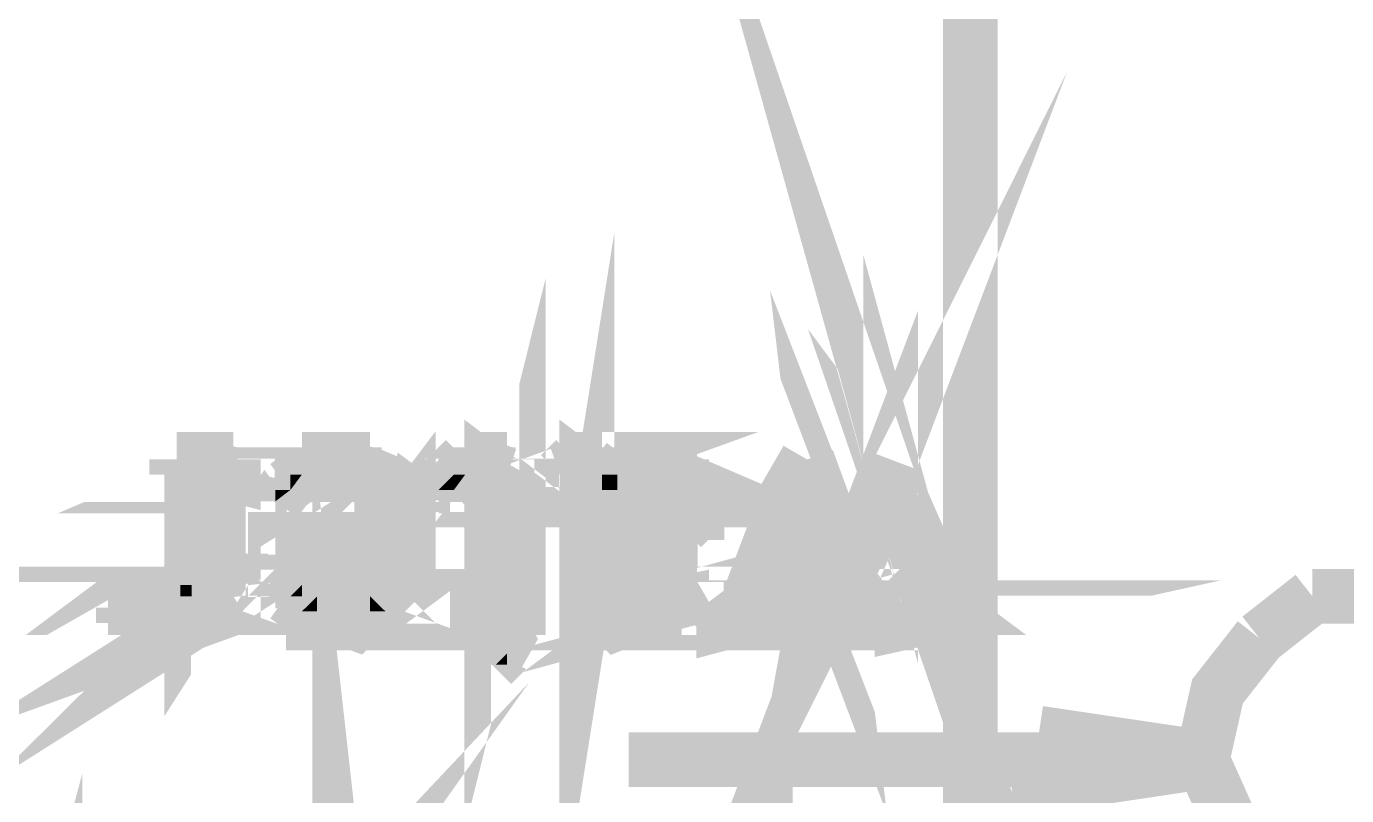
# Model space of a CAD drawing. Header units: inches. Extents: x -524 to 1067, y -71 to 1110.
# Drawn here: x 748.7 to 771.07, y 382.84 to 395.87 of the extents above; entities that cross this region are included whole.
import ezdxf

# ---------------------------------------------------------------- set-up
doc = ezdxf.new("R2010")
doc.units = ezdxf.units.IN
doc.header["$MEASUREMENT"] = 0
doc.layers.add('H', color=7, linetype='Continuous')
doc.layers.add('P', color=7, linetype='Continuous')

msp = doc.modelspace()

# ---------------------------------------------------------------- hatches: boundary and pattern name
at = {"layer": 'H', "linetype": 'Continuous'}
for points in [[(751.497, 388.017), (751.497, 388.276), (751.308, 388.276), (751.308, 388.532), (752.205, 388.532), (752.205, 388.276), (751.95, 388.276), (751.95, 388.017), (751.497, 388.017)], [(753.366, 388.276), (753.366, 388.532), (754.523, 388.532), (754.523, 388.276), (753.366, 388.276)], [(755.943, 388.276), (756.133, 388.532), (756.841, 388.532), (756.841, 388.276), (755.943, 388.276)], [(757.742, 388.276), (758.001, 388.532), (758.45, 388.532), (758.45, 388.276), (757.742, 388.276)], [(758.709, 388.276), (758.969, 388.532), (759.87, 388.276), (758.709, 388.276)], [(759.87, 388.276), (758.969, 388.532), (759.87, 388.532), (759.87, 388.276)], [(761.027, 386.214), (761.735, 388.017), (761.929, 388.532), (761.027, 386.214)], [(762.188, 387.824), (762.443, 386.214), (761.735, 388.017), (761.929, 388.532), (762.188, 387.824)], [(762.637, 386.667), (763.345, 388.532), (763.345, 388.017), (762.637, 386.408), (762.637, 386.667)], [(763.538, 387.824), (764.053, 386.214), (763.345, 388.017), (763.345, 388.532), (763.538, 387.824)], [(753.173, 388.017), (753.173, 388.276), (753.366, 388.276), (753.173, 388.017)], [(754.523, 388.017), (754.523, 388.276), (754.976, 388.017), (754.523, 388.017)], [(754.976, 388.017), (754.523, 388.276), (754.782, 388.276), (754.976, 388.017)], [(755.684, 388.017), (755.943, 388.276), (755.943, 388.017), (755.684, 388.017)], [(755.943, 388.017), (755.943, 388.276), (756.133, 388.276), (755.943, 388.017)], [(757.1, 387.824), (756.651, 388.017), (756.651, 388.276), (756.841, 388.276), (756.841, 388.017), (757.1, 387.824)], [(758.26, 388.017), (758.001, 388.276), (758.26, 388.276), (758.45, 388.017), (758.26, 388.017)], [(758.45, 388.017), (758.001, 388.276), (758.45, 388.276), (758.45, 388.017)], [(758.45, 388.017), (758.45, 388.276), (758.709, 388.017), (758.45, 388.017)], [(758.709, 388.017), (758.45, 388.276), (758.709, 388.276), (758.709, 388.017)], [(759.87, 387.565), (759.87, 388.017), (759.611, 388.276), (760.06, 388.017), (760.06, 387.565), (759.87, 387.375), (759.611, 387.375), (759.611, 387.565), (759.87, 387.565)], [(760.06, 388.017), (759.611, 388.276), (760.06, 388.276), (760.06, 388.017)], [(751.497, 386.408), (751.497, 388.017), (751.95, 388.017), (751.95, 386.408), (751.497, 386.408)], [(752.917, 387.824), (752.917, 388.017), (753.173, 388.017), (752.917, 387.824)], [(754.976, 387.116), (754.976, 387.565), (754.782, 387.565), (754.782, 388.017), (755.235, 387.824), (755.235, 387.116), (754.976, 387.116)], [(755.235, 387.824), (754.782, 388.017), (754.976, 388.017), (755.235, 387.824)], [(756.651, 385.959), (756.651, 388.017), (757.1, 387.824), (756.651, 385.959)], [(758.26, 386.408), (758.26, 388.017), (758.45, 388.017), (758.45, 386.857), (758.26, 386.408)], [(761.027, 385.959), (761.027, 386.214), (761.735, 388.017), (761.286, 386.214), (761.286, 385.959), (761.027, 385.959)], [(756.651, 385.959), (757.1, 387.824), (757.1, 385.959), (756.651, 385.959)], [(762.443, 386.214), (762.188, 387.824), (762.637, 386.667), (762.637, 386.408), (762.443, 386.214)], [(764.053, 385.959), (764.053, 386.214), (763.538, 387.824), (764.246, 386.214), (764.246, 385.959), (764.053, 385.959)], [(759.158, 387.116), (759.417, 387.375), (759.611, 387.375), (759.611, 387.116), (759.158, 387.116)], [(752.917, 386.857), (752.917, 387.116), (755.235, 387.116), (755.235, 386.857), (752.917, 386.857)], [(758.45, 386.857), (758.45, 387.116), (759.158, 387.116), (759.158, 386.857), (758.45, 386.857)], [(753.366, 386.408), (752.917, 386.667), (752.917, 386.857), (753.173, 386.857), (753.173, 386.667), (753.366, 386.667), (753.366, 386.408)], [(754.782, 386.214), (754.782, 386.667), (754.976, 386.667), (754.976, 386.857), (755.235, 386.857), (755.235, 386.408), (754.976, 386.408), (754.976, 386.214), (754.782, 386.214)], [(758.26, 385.959), (758.26, 386.408), (758.45, 386.857), (758.45, 386.214), (758.709, 385.959), (758.26, 385.959)], [(753.173, 386.214), (753.173, 386.408), (752.917, 386.408), (752.917, 386.667), (753.366, 386.408), (753.173, 386.214)], [(751.308, 386.214), (751.308, 386.408), (751.497, 386.408), (751.497, 386.214), (751.308, 386.214)], [(751.497, 385.7), (751.95, 386.408), (751.95, 386.214), (752.205, 386.214), (751.497, 385.7)], [(751.497, 385.7), (751.497, 386.408), (751.95, 386.408), (751.497, 385.7)], [(753.173, 386.214), (753.366, 386.408), (753.366, 386.214), (753.173, 386.214)], [(759.417, 385.959), (759.611, 386.214), (760.06, 386.408), (760.06, 386.214), (759.87, 385.959), (759.417, 385.959)], [(759.611, 386.214), (759.611, 386.408), (760.06, 386.408), (759.611, 386.214)], [(762.443, 385.959), (762.443, 386.214), (762.637, 386.408), (762.896, 386.214), (762.443, 385.959)], [(750.147, 385.959), (750.34, 386.214), (751.308, 386.214), (751.308, 385.959), (750.147, 385.959)], [(751.497, 385.7), (752.205, 386.214), (752.205, 385.959), (751.497, 385.7)], [(753.366, 385.959), (753.173, 386.214), (753.625, 386.214), (753.366, 385.959)], [(753.366, 385.959), (753.625, 386.214), (753.625, 385.959), (753.366, 385.959)], [(754.523, 385.959), (754.523, 386.214), (754.782, 385.959), (754.523, 385.959)], [(754.782, 385.959), (754.523, 386.214), (754.976, 386.214), (754.782, 385.959)], [(762.443, 385.959), (762.896, 386.214), (762.896, 385.959), (762.443, 385.959)], [(750.34, 385.7), (750.855, 385.959), (750.855, 385.7), (750.34, 385.7)], [(750.34, 385.7), (750.34, 385.959), (750.855, 385.959), (750.34, 385.7)], [(753.625, 385.7), (753.625, 385.959), (754.523, 385.959), (754.268, 385.7), (753.625, 385.7)], [(756.841, 385.7), (756.651, 385.959), (757.1, 385.959), (757.1, 385.7), (756.841, 385.7)], [(756.841, 385.506), (756.651, 385.057), (756.651, 385.959), (756.841, 385.7), (756.841, 385.506)], [(758.709, 385.7), (758.45, 385.959), (759.417, 385.959), (758.709, 385.7)], [(758.709, 385.7), (759.417, 385.959), (759.417, 385.7), (758.709, 385.7)], [(760.578, 385.7), (760.578, 385.959), (761.476, 385.959), (761.476, 385.7), (760.578, 385.7)], [(762.188, 385.7), (762.188, 385.959), (763.086, 385.959), (763.086, 385.7), (762.188, 385.7)], [(763.538, 385.7), (763.538, 385.959), (764.761, 385.959), (764.761, 385.7), (763.538, 385.7)], [(756.651, 385.057), (756.841, 385.506), (756.841, 385.247), (756.651, 385.057)], [(756.651, 385.057), (756.841, 385.247), (756.841, 385.057), (756.651, 385.057)], [(765.856, 382.929), (765.856, 383.897), (768.882, 383.448), (765.856, 382.929)]]:
    msp.add_hatch(color=256, dxfattribs=at).paths.add_polyline_path(points)

# ---------------------------------------------------------------- linework, layer by layer
at = {"layer": 'P', "const_width": 0.927}
for points in [[(764.695, 433.02), (764.695, 352.417), (794.569, 352.417)], [(763.345, 388.083), (763.538, 387.824), (763.987, 386.214), (763.345, 388.083)], [(763.345, 388.083), (762.637, 386.667), (763.345, 388.532), (763.345, 388.083)], [(756.585, 386.021), (757.034, 386.021), (757.034, 387.824), (756.585, 386.021)], [(762.637, 386.667), (762.188, 387.824), (762.378, 386.214)], [(763.345, 388.532), (763.345, 388.083), (763.538, 387.824), (763.345, 388.532)], [(757.034, 387.824), (756.585, 386.021), (756.585, 388.083)], [(762.188, 387.824), (762.378, 386.214), (761.669, 388.083)], [(752.205, 388.532), (751.242, 388.532)], [(751.242, 388.532), (752.205, 388.276), (752.205, 388.532)], [(751.242, 388.532), (752.205, 388.276)], [(751.242, 388.276), (751.242, 388.532)], [(753.559, 388.532), (754.523, 388.532), (753.366, 388.532), (753.559, 388.532)], [(754.523, 388.532), (753.366, 388.532)], [(753.366, 388.532), (754.523, 388.276)], [(753.366, 388.532), (754.523, 388.276)], [(754.523, 388.276), (753.366, 388.276), (753.366, 388.532)], [(754.268, 388.532), (753.559, 388.532), (753.815, 388.532)], [(754.268, 388.532), (753.559, 388.532), (754.268, 388.532), (754.268, 388.532), (753.559, 388.532), (754.268, 388.532)], [(753.559, 388.532), (753.559, 388.532), (754.268, 388.532)], [(753.559, 388.532), (754.523, 388.532), (754.268, 388.532)], [(754.008, 388.532), (753.815, 388.532)], [(753.815, 388.532), (754.008, 388.532)], [(753.815, 388.532), (754.268, 388.532), (753.815, 388.532), (753.815, 388.532), (754.268, 388.532), (753.815, 388.532)], [(754.268, 388.532), (754.268, 388.532), (753.815, 388.532)], [(754.268, 378.36), (754.008, 380.678), (754.008, 377.845)], [(754.008, 388.532), (754.268, 388.532), (754.008, 388.532)], [(754.523, 388.276), (754.523, 388.532)], [(756.841, 388.276), (755.877, 388.276), (756.133, 388.532)], [(756.133, 388.532), (756.585, 388.532), (756.133, 388.532), (756.133, 388.532), (756.585, 388.532)], [(756.133, 388.532), (756.841, 388.532), (756.585, 388.532)], [(756.133, 388.532), (756.841, 388.532), (756.133, 388.532), (756.133, 388.532), (756.841, 388.532)], [(756.133, 388.532), (756.841, 388.276)], [(756.133, 388.532), (756.841, 388.276)], [(758.001, 388.532), (758.45, 388.532), (757.742, 388.276)], [(756.392, 388.532), (756.585, 388.532), (756.392, 388.532)], [(756.585, 388.532), (756.392, 388.532), (756.585, 388.532), (756.392, 388.532), (756.585, 388.532), (756.392, 388.532), (756.585, 388.532)], [(756.841, 388.276), (756.841, 388.532)], [(757.742, 388.276), (758.001, 388.532)], [(758.45, 388.532), (757.742, 388.276)], [(757.742, 388.276), (758.45, 388.276), (758.45, 388.532)], [(758.001, 388.532), (758.45, 388.532)], [(758.45, 388.532), (758.001, 388.532)], [(758.001, 388.532), (758.45, 388.532)], [(758.45, 388.532), (758.001, 388.532)], [(758.001, 388.532), (758.45, 388.532)], [(758.45, 388.532), (758.45, 388.532), (758.001, 388.532)], [(758.195, 388.532), (758.001, 388.532), (758.195, 388.532), (758.45, 388.532), (758.195, 388.532)], [(758.709, 388.276), (758.903, 388.532)], [(758.903, 388.532), (759.804, 388.276), (758.903, 388.532), (759.804, 388.276)], [(759.611, 388.532), (758.903, 388.532), (759.158, 388.532)], [(759.611, 388.532), (758.903, 388.532)], [(758.903, 388.532), (759.804, 388.532)], [(758.903, 388.532), (759.804, 388.532)], [(759.804, 388.532), (758.903, 388.532), (758.903, 388.532), (759.804, 388.532)], [(758.903, 388.532), (759.804, 388.276), (759.804, 388.532)], [(759.352, 388.532), (759.352, 388.532), (759.352, 388.532), (759.158, 388.532), (759.352, 388.532), (759.611, 388.532), (759.352, 388.532)], [(759.158, 388.532), (759.611, 388.532), (759.158, 388.532), (759.158, 388.532), (759.611, 388.532), (759.158, 388.532)], [(759.611, 388.532), (759.611, 388.532), (759.158, 388.532)], [(759.804, 388.532), (759.611, 388.532)], [(760.961, 386.214), (761.929, 388.532)], [(761.929, 388.532), (761.669, 388.083), (762.188, 387.824)], [(761.929, 388.532), (761.669, 388.083), (761.929, 388.532), (761.669, 388.083)], [(762.188, 387.824), (761.929, 388.532)], [(762.637, 386.667), (763.345, 388.532), (763.345, 388.532), (762.637, 386.667)], [(751.95, 388.276), (751.497, 388.083), (751.95, 388.083)], [(751.497, 388.276), (751.95, 388.276), (751.497, 388.083)], [(752.205, 388.276), (751.242, 388.276)], [(752.205, 388.276), (751.242, 388.276)], [(751.242, 388.276), (752.205, 388.276), (752.205, 388.276), (751.242, 388.276)], [(752.205, 388.276), (751.242, 388.276)], [(751.242, 388.276), (751.242, 388.276)], [(752.205, 388.276), (751.242, 388.276)], [(751.242, 388.276), (752.205, 388.276), (752.205, 388.276), (751.242, 388.276)], [(752.205, 388.276), (751.497, 388.276), (751.242, 388.276)], [(752.205, 388.276), (751.497, 388.276)], [(751.497, 388.276), (751.95, 388.276), (752.205, 388.276)], [(751.497, 388.276), (751.95, 388.276)], [(751.95, 388.276), (751.497, 388.276), (751.497, 388.276), (751.95, 388.276)], [(751.497, 388.276), (751.95, 388.276)], [(751.497, 388.083), (751.497, 388.276)], [(751.95, 388.276), (751.95, 388.276)], [(751.95, 388.083), (751.95, 388.276)], [(753.107, 388.083), (753.366, 388.276), (753.107, 388.083), (753.366, 388.276), (753.366, 388.276), (753.107, 388.083)], [(753.559, 388.276), (753.107, 388.276)], [(753.107, 388.276), (753.559, 388.276)], [(753.107, 388.276), (753.107, 388.083), (753.107, 388.276)], [(753.559, 388.276), (753.107, 388.276)], [(753.107, 388.276), (753.559, 388.276)], [(753.559, 388.276), (753.107, 388.276), (753.107, 388.276)], [(753.107, 388.276), (753.559, 388.276)], [(753.559, 388.276), (753.107, 388.276), (753.815, 388.276), (753.559, 388.276)], [(753.107, 388.276), (753.815, 388.276), (753.815, 388.276), (753.107, 388.276)], [(753.815, 388.276), (753.366, 388.276), (753.107, 388.276), (753.815, 388.276)], [(753.366, 388.276), (753.366, 388.276), (753.366, 388.276)], [(753.815, 388.276), (753.366, 388.276)], [(753.366, 388.276), (753.815, 388.276)], [(754.716, 388.276), (753.366, 388.276), (753.815, 388.276)], [(753.366, 388.276), (753.815, 388.276)], [(753.815, 388.276), (753.366, 388.276), (753.366, 388.276)], [(754.523, 388.276), (753.366, 388.276), (754.523, 388.276)], [(754.716, 388.276), (753.366, 388.276)], [(753.366, 388.276), (753.366, 388.276), (754.716, 388.276)], [(753.815, 388.276), (754.716, 388.276)], [(753.815, 388.276), (754.716, 388.276), (753.815, 388.276)], [(754.008, 388.276), (754.716, 388.276), (754.008, 388.276)], [(754.008, 388.276), (754.716, 388.276), (754.008, 388.276)], [(754.008, 388.276), (754.716, 388.276), (754.716, 388.276), (754.008, 388.276)], [(754.268, 388.276), (754.716, 388.276)], [(754.716, 388.276), (754.268, 388.276)], [(754.268, 388.276), (754.716, 388.276)], [(754.716, 388.276), (754.523, 388.276), (754.268, 388.276)], [(754.268, 388.276), (754.716, 388.276)], [(754.716, 388.276), (754.716, 388.276), (754.268, 388.276)], [(754.523, 388.083), (754.523, 388.276)], [(754.523, 388.276), (754.976, 388.083)], [(754.716, 388.276), (754.976, 388.083), (754.716, 388.276)], [(755.877, 388.083), (755.877, 388.276), (755.877, 388.083)], [(756.133, 388.276), (755.877, 388.276)], [(755.877, 388.276), (756.133, 388.276)], [(756.133, 388.276), (755.877, 388.083), (756.133, 388.276)], [(756.133, 388.276), (755.877, 388.276)], [(755.877, 388.276), (756.133, 388.276)], [(756.133, 388.276), (755.877, 388.276)], [(755.877, 388.276), (756.133, 388.276)], [(755.877, 388.276), (756.392, 388.276)], [(756.392, 388.276), (756.841, 388.276), (755.877, 388.276)], [(756.841, 388.276), (755.877, 388.276), (756.841, 388.276), (755.877, 388.276), (755.877, 388.276), (756.841, 388.276)], [(756.585, 388.276), (756.841, 388.083), (756.585, 388.083), (756.585, 388.276)], [(756.133, 388.276), (756.392, 388.276), (756.133, 388.276)], [(756.392, 388.276), (756.841, 388.276), (756.392, 388.276)], [(756.841, 388.276), (756.392, 388.276), (756.841, 388.276), (756.841, 388.276), (756.392, 388.276), (756.841, 388.276)], [(756.392, 388.276), (756.392, 388.276)], [(756.585, 388.276), (756.585, 388.276), (756.585, 388.276)], [(756.841, 388.276), (756.841, 388.083), (756.841, 388.276)], [(758.195, 388.276), (758.45, 388.083), (758.195, 388.083), (758.195, 388.276)], [(757.742, 388.276), (758.45, 388.276), (758.001, 388.276), (757.742, 388.276)], [(758.001, 388.276), (757.742, 388.276)], [(757.742, 388.276), (758.001, 388.276)], [(758.001, 388.276), (757.742, 388.276)], [(757.742, 388.276), (758.001, 388.276)], [(757.742, 388.276), (757.742, 388.276), (757.742, 388.276), (757.742, 388.276), (757.742, 388.276), (758.45, 388.276), (757.742, 388.276)], [(758.45, 388.276), (758.001, 388.276), (758.001, 388.276)], [(758.001, 388.276), (758.45, 388.276)], [(758.001, 388.276), (758.45, 388.083), (758.001, 388.276)], [(758.45, 388.276), (758.001, 388.276)], [(758.001, 388.276), (758.45, 388.276)], [(758.001, 388.276), (758.45, 388.276)], [(758.45, 388.276), (758.001, 388.276), (758.001, 388.276), (758.45, 388.276)], [(758.001, 388.276), (758.45, 388.083)], [(759.804, 388.083), (760.06, 388.083), (759.611, 388.276)], [(758.45, 388.276), (758.45, 388.276)], [(758.45, 388.083), (758.45, 388.276)], [(758.45, 388.276), (758.709, 388.083), (758.45, 388.276)], [(758.45, 388.276), (758.903, 388.276)], [(758.903, 388.276), (758.709, 388.276), (758.45, 388.276), (758.903, 388.276)], [(758.45, 388.276), (758.903, 388.276)], [(759.352, 388.276), (758.709, 388.276), (760.06, 388.276)], [(759.804, 388.276), (758.709, 388.276)], [(758.709, 388.276), (759.804, 388.276)], [(760.06, 388.276), (758.709, 388.276), (758.709, 388.276), (760.06, 388.276)], [(759.804, 388.276), (758.709, 388.276)], [(758.709, 388.276), (758.709, 388.083), (758.709, 388.276)], [(758.709, 388.276), (758.903, 388.276)], [(758.903, 388.276), (758.709, 388.276), (758.903, 388.276)], [(758.709, 388.276), (758.903, 388.276), (759.158, 388.276)], [(758.709, 388.276), (759.158, 388.276), (759.352, 388.276), (758.709, 388.276)], [(759.158, 388.276), (758.709, 388.276), (759.158, 388.276), (758.709, 388.276), (758.709, 388.276), (759.158, 388.276)], [(759.158, 388.276), (758.903, 388.276)], [(759.352, 388.276), (760.06, 388.276), (759.352, 388.276)], [(760.06, 388.276), (759.352, 388.276), (760.06, 388.276), (760.06, 388.276), (759.352, 388.276), (760.06, 388.276)], [(759.352, 388.276), (759.352, 388.276), (760.06, 388.276)], [(759.611, 388.276), (759.804, 388.083)], [(759.611, 388.276), (760.06, 388.276)], [(760.06, 388.276), (759.611, 388.276)], [(759.611, 388.276), (760.06, 388.276)], [(760.06, 388.276), (759.611, 388.276), (759.611, 388.276), (760.06, 388.276)], [(759.611, 388.276), (760.06, 388.083)], [(759.611, 388.276), (760.06, 388.276)], [(760.06, 388.276), (760.06, 388.276), (759.611, 388.276)], [(760.06, 388.083), (760.06, 388.276)], [(752.205, 386.214), (751.497, 385.765), (751.95, 386.214)], [(751.95, 386.473), (751.497, 386.667), (751.95, 388.083)], [(751.497, 386.667), (751.95, 388.083)], [(751.95, 388.083), (751.497, 388.083)], [(751.497, 388.083), (751.497, 386.667)], [(751.95, 388.083), (751.497, 388.083), (751.497, 388.083)], [(751.497, 388.083), (751.95, 388.083)], [(751.497, 388.083), (751.95, 388.083)], [(751.95, 388.083), (751.497, 388.083)], [(751.497, 388.083), (751.95, 388.083)], [(751.95, 388.083), (751.95, 388.083), (751.497, 388.083)], [(751.95, 388.083), (751.95, 386.473)], [(753.107, 388.083), (752.917, 388.083)], [(752.917, 388.083), (753.107, 388.083)], [(753.107, 388.083), (752.917, 387.824), (753.107, 388.083)], [(752.917, 388.083), (752.917, 387.824), (752.917, 388.083)], [(752.917, 388.083), (753.107, 388.083)], [(753.107, 388.083), (752.917, 388.083), (753.107, 388.083)], [(752.917, 388.083), (753.107, 388.083)], [(753.107, 388.083), (752.917, 388.083)], [(752.917, 388.083), (753.107, 388.083)], [(754.523, 388.083), (754.976, 388.083)], [(754.976, 388.083), (754.523, 388.083)], [(754.523, 388.083), (754.976, 388.083)], [(754.976, 388.083), (754.523, 388.083)], [(754.523, 388.083), (754.523, 388.083)], [(754.976, 388.083), (754.523, 388.083)], [(754.523, 388.083), (754.976, 388.083), (754.976, 388.083), (754.523, 388.083)], [(754.976, 388.083), (754.716, 388.083), (754.523, 388.083)], [(754.523, 388.083), (754.976, 388.083), (754.976, 388.083)], [(754.976, 388.083), (754.523, 388.083), (754.976, 388.083)], [(754.523, 388.083), (754.976, 388.083)], [(754.976, 388.083), (754.523, 388.083)], [(754.716, 388.083), (755.169, 387.824), (754.716, 388.083)], [(754.976, 388.083), (755.169, 387.824), (754.976, 388.083)], [(755.684, 388.083), (755.877, 388.083), (755.684, 388.083), (755.877, 388.083), (755.684, 388.083), (755.877, 388.083), (755.684, 388.083)], [(756.585, 388.083), (757.034, 387.824), (756.585, 388.083), (757.034, 387.824)], [(756.585, 388.083), (756.585, 388.083), (756.585, 388.083)], [(756.841, 388.083), (756.841, 388.083), (756.841, 388.083)], [(756.841, 388.083), (757.034, 387.824), (756.841, 388.083)], [(758.195, 386.473), (758.45, 388.083)], [(758.195, 386.473), (758.45, 388.083), (758.195, 388.083), (758.195, 386.473)], [(758.195, 388.083), (758.709, 388.083)], [(758.709, 388.083), (758.195, 388.083)], [(758.45, 388.083), (758.195, 388.083)], [(758.195, 388.083), (758.45, 388.083)], [(758.709, 388.083), (758.195, 388.083)], [(758.195, 388.083), (758.195, 388.083), (758.709, 388.083)], [(758.45, 388.083), (758.45, 386.922)], [(758.45, 388.083), (758.45, 388.083), (758.45, 388.083)], [(759.804, 388.083), (759.804, 388.083), (759.804, 388.083)], [(759.804, 388.083), (759.804, 387.824), (759.804, 388.083)], [(760.06, 388.083), (759.804, 387.824)], [(760.06, 388.083), (760.06, 388.083), (760.06, 388.083)], [(760.06, 387.824), (760.06, 388.083)], [(760.961, 386.214), (761.669, 388.083)], [(761.669, 388.083), (760.961, 386.214)], [(761.669, 388.083), (761.221, 386.214)], [(761.669, 388.083), (762.188, 387.824)], [(762.637, 386.473), (763.345, 388.083)], [(763.345, 388.083), (762.637, 386.667), (762.637, 386.473)], [(752.917, 387.824), (752.917, 387.824), (752.917, 387.824)], [(754.716, 387.824), (755.169, 387.63), (755.169, 387.824)], [(754.716, 387.824), (755.169, 387.824), (754.716, 387.824), (754.716, 387.824), (755.169, 387.824), (754.716, 387.824)], [(755.169, 387.824), (755.169, 387.824), (754.716, 387.824), (755.169, 387.824)], [(754.716, 387.824), (754.716, 387.824), (755.169, 387.824)], [(754.716, 387.824), (755.169, 387.63)], [(754.716, 387.63), (754.716, 387.824)], [(759.804, 387.824), (760.06, 387.824)], [(759.804, 387.824), (759.804, 387.824), (759.804, 387.824)], [(759.804, 387.824), (759.804, 387.824), (759.804, 387.824)], [(759.804, 387.824), (759.804, 387.63), (759.804, 387.824)], [(760.06, 387.824), (759.804, 387.63)], [(759.804, 387.63), (760.06, 387.63), (760.06, 387.824)], [(760.06, 387.824), (760.06, 387.824), (760.06, 387.824)], [(760.06, 387.824), (760.06, 387.824), (760.06, 387.824)], [(763.538, 387.824), (764.246, 386.214)], [(764.246, 386.214), (763.987, 386.214), (763.538, 387.824)], [(751.497, 385.765), (751.95, 386.473), (751.95, 386.214)], [(755.169, 387.63), (754.976, 387.375), (755.169, 387.375), (755.169, 387.63)], [(755.169, 387.63), (754.716, 387.63)], [(755.169, 387.63), (754.716, 387.63), (755.169, 387.63), (755.169, 387.63), (754.716, 387.63)], [(755.169, 387.63), (754.976, 387.63), (754.716, 387.63)], [(754.976, 387.63), (754.976, 387.375), (754.976, 387.63)], [(755.169, 387.63), (755.169, 387.63), (755.169, 387.63)], [(760.06, 387.63), (759.611, 387.375), (759.804, 387.375)], [(759.611, 387.63), (760.06, 387.63), (759.611, 387.375)], [(759.804, 387.63), (759.611, 387.63)], [(759.611, 387.63), (759.804, 387.63)], [(760.06, 387.63), (759.611, 387.63)], [(759.611, 387.63), (760.06, 387.63)], [(759.611, 387.63), (760.06, 387.63)], [(760.06, 387.63), (759.611, 387.63), (759.611, 387.63), (760.06, 387.63)], [(759.611, 387.63), (760.06, 387.63)], [(759.611, 387.375), (759.611, 387.63)], [(759.804, 387.375), (760.06, 387.63)], [(760.06, 387.63), (760.06, 387.63)], [(760.06, 387.63), (760.06, 387.63)], [(755.169, 386.922), (752.917, 386.922), (755.169, 387.182), (755.169, 386.922)], [(754.976, 387.375), (754.976, 387.375), (754.976, 387.375)], [(754.976, 387.375), (754.976, 387.182), (754.976, 387.375)], [(755.169, 387.375), (754.976, 387.182)], [(755.169, 387.375), (755.169, 387.375), (755.169, 387.375)], [(755.169, 387.182), (755.169, 387.375)], [(758.45, 386.922), (759.158, 386.922), (758.45, 387.182), (758.45, 386.922)], [(759.352, 387.375), (759.158, 387.182), (759.352, 387.375)], [(759.611, 387.375), (759.158, 387.182)], [(759.158, 387.182), (759.611, 387.182), (759.611, 387.375)], [(759.352, 387.375), (759.804, 387.375), (759.352, 387.375), (759.804, 387.375), (759.352, 387.375), (759.352, 387.375), (759.804, 387.375)], [(759.352, 387.375), (759.611, 387.375), (759.804, 387.375)], [(759.352, 387.375), (759.804, 387.375), (759.804, 387.375), (759.352, 387.375)], [(759.611, 387.375), (759.804, 387.375)], [(759.804, 387.375), (759.611, 387.375)], [(759.804, 387.375), (759.611, 387.375)], [(759.611, 387.375), (759.804, 387.375)], [(759.804, 387.375), (759.611, 387.375)], [(759.611, 387.375), (759.804, 387.375)], [(752.917, 386.922), (755.169, 387.182), (752.917, 387.182), (752.917, 386.922)], [(752.205, 386.021), (751.497, 385.765), (752.205, 386.214), (752.205, 386.021)], [(752.917, 387.182), (754.976, 387.182)], [(754.976, 387.182), (752.917, 387.182)], [(752.917, 387.182), (752.917, 387.182)], [(754.976, 387.182), (752.917, 387.182)], [(752.917, 387.182), (755.169, 387.182), (754.976, 387.182)], [(754.976, 387.182), (755.169, 387.182)], [(755.169, 387.182), (754.976, 387.182)], [(754.976, 387.182), (755.169, 387.182)], [(755.169, 387.182), (754.976, 387.182)], [(754.976, 387.182), (755.169, 387.182)], [(759.158, 386.922), (758.45, 387.182), (759.158, 387.182), (759.158, 386.922)], [(758.45, 387.182), (759.158, 387.182)], [(758.709, 387.182), (758.45, 387.182)], [(759.158, 387.182), (758.709, 387.182)], [(759.158, 387.182), (758.709, 387.182)], [(758.709, 387.182), (758.709, 387.182), (759.158, 387.182)], [(759.352, 387.182), (758.709, 387.182)], [(758.709, 387.182), (758.903, 387.182)], [(759.352, 387.182), (758.709, 387.182), (759.158, 387.182), (759.352, 387.182)], [(759.158, 387.182), (758.903, 387.182)], [(758.903, 387.182), (759.158, 387.182)], [(759.352, 387.182), (758.903, 387.182)], [(758.903, 387.182), (759.352, 387.182)], [(758.903, 387.182), (759.352, 387.182)], [(759.352, 387.182), (758.903, 387.182), (758.903, 387.182), (759.352, 387.182)], [(758.903, 387.182), (759.352, 387.182)], [(758.903, 387.182), (759.352, 387.182)], [(759.158, 387.182), (759.611, 387.182), (759.158, 387.182), (759.158, 387.182), (759.611, 387.182), (759.158, 387.182)], [(759.611, 387.182), (759.611, 387.182), (759.158, 387.182), (759.611, 387.182)], [(759.158, 387.182), (759.158, 387.182), (759.611, 387.182)], [(759.158, 387.182), (759.352, 387.182)], [(759.352, 387.182), (759.611, 387.182)], [(759.352, 387.182), (759.352, 387.182)], [(759.352, 387.182), (759.352, 387.182)], [(751.497, 386.473), (751.95, 386.473), (751.497, 385.765), (751.497, 386.473)], [(752.917, 386.922), (754.976, 386.922)], [(755.169, 386.922), (752.917, 386.922)], [(753.107, 386.922), (752.917, 386.922), (753.107, 386.922), (753.107, 386.667), (753.107, 386.922)], [(752.917, 386.922), (753.107, 386.667)], [(753.107, 386.667), (752.917, 386.667), (752.917, 386.922)], [(754.976, 386.922), (753.107, 386.922), (752.917, 386.922), (754.976, 386.922)], [(753.107, 386.922), (752.917, 386.922), (753.107, 386.922)], [(754.976, 386.922), (755.169, 386.922)], [(754.976, 386.922), (754.976, 386.922), (754.976, 386.922)], [(754.976, 386.922), (755.169, 386.667)], [(755.169, 386.667), (754.976, 386.667), (754.976, 386.922)], [(754.976, 386.922), (755.169, 386.922)], [(755.169, 386.922), (754.976, 386.922)], [(755.169, 386.922), (755.169, 386.667), (755.169, 386.922)], [(758.45, 386.922), (758.195, 386.473)], [(758.195, 386.473), (758.45, 386.473), (758.45, 386.922)], [(758.45, 386.922), (758.195, 386.473), (758.45, 386.922), (758.195, 386.473)], [(758.903, 386.922), (758.45, 386.922), (758.903, 386.922)], [(759.158, 386.922), (758.45, 386.922), (759.158, 386.922)], [(758.903, 386.922), (758.45, 386.922), (758.903, 386.922), (758.903, 386.922)], [(759.158, 386.922), (758.45, 386.922), (758.45, 386.922), (759.158, 386.922)], [(758.709, 386.922), (758.709, 386.922), (758.709, 386.922)], [(751.95, 386.473), (751.497, 386.667)], [(751.497, 386.667), (751.497, 386.473)], [(752.917, 386.667), (753.366, 386.473), (752.917, 386.667)], [(752.917, 386.667), (753.366, 386.667), (752.917, 386.667), (752.917, 386.667), (753.366, 386.667)], [(752.917, 386.667), (753.366, 386.473)], [(753.107, 386.667), (753.366, 386.667)], [(753.366, 386.667), (753.107, 386.667)], [(753.366, 386.473), (753.366, 386.667)], [(754.976, 386.667), (754.716, 386.667)], [(754.716, 386.667), (754.976, 386.667)], [(755.169, 386.667), (754.716, 386.667)], [(754.716, 386.667), (755.169, 386.473)], [(754.716, 386.667), (755.169, 386.473)], [(755.169, 386.473), (754.716, 386.473), (754.716, 386.667)], [(755.169, 386.667), (755.169, 386.667), (755.169, 386.667)], [(755.169, 386.473), (755.169, 386.667)], [(760.06, 386.214), (759.352, 386.021), (759.611, 386.214)], [(759.804, 386.667), (759.804, 386.473), (759.804, 386.667)], [(762.378, 386.214), (762.637, 386.667)], [(762.378, 386.214), (762.637, 386.667)], [(762.637, 386.667), (762.637, 386.473)], [(751.242, 386.214), (751.242, 386.473), (751.242, 386.214)], [(751.497, 386.214), (751.242, 386.473)], [(751.242, 386.473), (751.497, 386.473), (751.497, 386.214)], [(751.242, 386.473), (751.497, 386.473), (751.242, 386.473)], [(751.242, 386.473), (751.497, 386.473), (751.242, 386.473), (751.497, 386.473), (751.242, 386.473), (751.497, 386.473), (751.242, 386.473)], [(751.497, 385.765), (751.95, 386.473), (751.95, 386.473), (751.497, 385.765)], [(751.497, 386.473), (751.497, 386.473), (751.497, 386.473), (751.95, 386.473), (751.497, 386.473), (751.95, 386.473)], [(753.366, 386.214), (753.107, 386.214), (753.366, 386.473), (753.107, 386.214)], [(752.917, 386.473), (753.366, 386.473), (752.917, 386.473), (752.917, 386.473), (753.366, 386.473), (752.917, 386.473)], [(753.366, 386.473), (753.366, 386.473), (752.917, 386.473)], [(753.366, 386.473), (753.107, 386.473), (752.917, 386.473)], [(753.107, 386.473), (753.107, 386.214), (753.107, 386.473)], [(753.366, 386.473), (753.366, 386.473), (753.366, 386.473)], [(755.169, 386.473), (754.716, 386.473), (755.169, 386.473), (755.169, 386.473), (754.716, 386.473), (755.169, 386.473)], [(754.716, 386.473), (754.716, 386.473), (755.169, 386.473)], [(754.716, 386.473), (754.976, 386.473)], [(754.716, 386.473), (754.716, 386.214), (754.716, 386.473)], [(754.976, 386.473), (754.716, 386.214)], [(754.976, 386.473), (755.169, 386.473)], [(754.976, 386.214), (754.976, 386.473)], [(758.195, 386.473), (758.195, 386.473), (758.195, 386.473)], [(758.195, 386.473), (758.195, 386.214), (758.195, 386.473)], [(758.45, 386.473), (758.195, 386.214)], [(758.45, 386.473), (758.45, 386.473), (758.45, 386.473)], [(758.45, 386.214), (758.45, 386.473)], [(760.06, 386.473), (759.611, 386.214), (760.06, 386.473)], [(759.611, 386.473), (760.06, 386.473), (759.611, 386.473), (760.06, 386.473)], [(760.06, 386.473), (759.611, 386.214)], [(759.611, 386.214), (759.611, 386.473)], [(759.611, 386.473), (760.06, 386.473), (759.611, 386.473), (760.06, 386.473), (760.06, 386.473), (759.611, 386.473), (760.06, 386.473), (759.611, 386.473), (760.06, 386.473)], [(759.611, 386.473), (759.804, 386.473)], [(759.804, 386.473), (760.06, 386.473)], [(759.804, 386.473), (760.06, 386.473), (759.804, 386.473)], [(762.637, 386.473), (762.83, 386.214), (762.378, 386.214), (762.637, 386.473)], [(762.637, 386.473), (762.378, 386.214)], [(751.242, 386.214), (750.34, 386.214), (751.242, 386.021), (751.242, 386.214)], [(750.34, 386.214), (751.242, 386.021), (750.081, 386.021), (750.34, 386.214)], [(750.789, 386.214), (751.242, 386.214), (750.34, 386.214)], [(750.34, 386.214), (750.789, 386.214)], [(750.789, 386.214), (750.34, 386.214)], [(750.34, 386.214), (750.789, 386.214)], [(750.789, 386.214), (750.34, 386.214)], [(750.34, 386.214), (750.789, 386.214)], [(750.34, 386.214), (750.789, 386.214)], [(750.789, 386.214), (750.789, 386.214), (750.34, 386.214)], [(750.789, 386.214), (750.34, 386.214), (750.34, 386.214)], [(750.34, 386.214), (750.789, 386.214), (750.34, 386.214)], [(750.789, 386.214), (750.34, 386.214)], [(750.34, 386.214), (750.789, 386.214)], [(750.599, 386.214), (750.34, 386.214)], [(750.34, 386.214), (750.599, 386.214)], [(750.599, 386.214), (750.34, 386.214), (750.599, 386.214)], [(750.34, 386.214), (750.599, 386.214)], [(750.599, 386.214), (750.34, 386.214)], [(750.34, 386.214), (750.599, 386.214)], [(750.789, 386.214), (750.599, 386.214)], [(750.789, 386.214), (751.242, 386.214), (751.048, 386.214), (750.789, 386.214)], [(750.789, 386.214), (750.789, 386.214)], [(751.242, 386.214), (751.048, 386.214)], [(751.048, 386.214), (751.242, 386.214)], [(751.048, 386.214), (751.497, 386.214), (751.242, 386.214)], [(751.242, 386.214), (751.048, 386.214), (751.497, 386.214)], [(751.048, 386.214), (751.497, 386.214)], [(751.242, 386.214), (751.048, 386.214)], [(751.048, 386.214), (751.242, 386.214), (751.048, 386.214)], [(751.242, 386.214), (751.048, 386.214)], [(751.048, 386.214), (751.242, 386.214)], [(751.242, 386.214), (751.048, 386.214)], [(751.497, 385.765), (752.205, 386.214), (752.205, 386.214), (751.497, 385.765)], [(751.497, 385.765), (751.95, 386.214), (751.95, 386.214), (751.497, 385.765), (751.95, 386.214), (751.497, 385.765), (751.95, 386.214)], [(751.95, 386.214), (752.205, 386.214)], [(753.559, 386.021), (753.366, 386.021), (753.559, 386.214), (753.366, 386.021)], [(753.107, 386.214), (753.559, 386.214), (753.366, 386.021)], [(753.366, 386.214), (753.107, 386.214)], [(753.107, 386.214), (753.366, 386.214), (753.559, 386.214)], [(753.366, 386.021), (753.107, 386.214)], [(753.366, 386.214), (753.107, 386.214)], [(753.107, 386.214), (753.366, 386.214)], [(753.366, 386.214), (753.107, 386.214)], [(753.107, 386.214), (753.366, 386.214), (753.107, 386.214)], [(753.559, 386.214), (753.366, 386.214)], [(754.976, 386.214), (754.523, 386.214), (754.976, 386.214), (754.523, 386.214), (754.716, 386.021), (754.976, 386.214)], [(754.523, 386.214), (754.716, 386.021), (754.523, 386.214)], [(754.716, 386.214), (754.523, 386.214)], [(754.523, 386.214), (754.716, 386.214)], [(754.976, 386.214), (754.523, 386.214), (754.523, 386.214), (754.976, 386.214)], [(754.716, 386.214), (754.976, 386.214)], [(754.716, 386.214), (754.716, 386.214), (754.716, 386.214)], [(754.976, 386.214), (754.976, 386.214), (754.976, 386.214)], [(761.476, 385.765), (760.512, 385.765), (761.476, 386.021), (761.476, 385.765)], [(758.195, 386.214), (758.45, 386.214)], [(758.195, 386.214), (758.195, 386.214), (758.195, 386.214)], [(758.195, 386.214), (758.195, 386.214), (758.195, 386.214)], [(758.195, 386.214), (758.709, 386.021)], [(758.709, 386.021), (758.195, 386.021), (758.195, 386.214)], [(758.45, 386.214), (758.45, 386.214), (758.45, 386.214)], [(758.45, 386.214), (758.709, 386.021), (758.45, 386.214)], [(763.086, 385.765), (762.188, 385.765), (763.086, 386.021), (763.086, 385.765)], [(760.06, 386.214), (759.352, 386.021)], [(760.06, 386.214), (759.611, 386.214)], [(759.611, 386.214), (760.06, 386.214)], [(759.611, 386.214), (760.06, 386.214)], [(760.06, 386.214), (759.611, 386.214), (759.611, 386.214), (760.06, 386.214)], [(759.611, 386.214), (760.06, 386.214)], [(759.611, 386.214), (760.06, 386.214)], [(764.695, 385.765), (763.538, 385.765), (764.695, 386.021), (764.695, 385.765)], [(759.804, 386.021), (760.06, 386.214)], [(760.06, 386.214), (760.06, 386.214)], [(760.06, 386.214), (760.06, 386.214)], [(761.221, 386.214), (760.961, 386.214)], [(760.961, 386.214), (760.961, 386.021), (760.961, 386.214)], [(761.221, 386.214), (760.961, 386.021)], [(760.961, 386.021), (761.221, 386.021), (761.221, 386.214)], [(761.221, 386.214), (761.221, 386.214), (761.221, 386.214)], [(762.83, 386.214), (762.378, 386.021)], [(762.83, 386.214), (762.378, 386.214), (762.83, 386.214), (762.83, 386.214), (762.378, 386.214)], [(762.83, 386.214), (762.378, 386.021)], [(762.378, 386.021), (762.378, 386.214)], [(762.83, 386.021), (762.83, 386.214)], [(763.987, 386.214), (764.246, 386.021), (763.987, 386.021), (763.987, 386.214)], [(764.246, 386.214), (764.246, 386.021), (764.246, 386.214)], [(770.491, 386.214), (769.59, 385.506)], [(771.907, 386.214), (770.491, 386.214)], [(750.34, 386.021), (750.789, 386.021), (750.34, 385.765)], [(750.081, 386.021), (751.048, 386.021), (750.081, 386.021)], [(751.242, 386.021), (750.081, 386.021), (751.048, 386.021), (751.242, 386.021)], [(750.789, 386.021), (750.34, 385.765), (750.789, 386.021)], [(750.34, 386.021), (751.048, 386.021), (751.048, 386.021), (750.34, 386.021), (751.048, 386.021), (750.34, 386.021), (751.048, 386.021)], [(750.34, 386.021), (750.789, 386.021)], [(750.34, 385.765), (750.34, 386.021)], [(750.789, 386.021), (751.048, 386.021)], [(753.559, 386.021), (754.268, 385.765), (753.559, 385.765), (753.559, 386.021)], [(753.559, 386.021), (753.366, 386.021)], [(753.366, 386.021), (753.559, 386.021)], [(753.815, 386.021), (753.366, 386.021)], [(753.366, 386.021), (753.815, 386.021)], [(753.366, 386.021), (753.815, 386.021)], [(753.559, 386.021), (753.366, 386.021)], [(753.559, 386.021), (753.366, 386.021)], [(753.366, 386.021), (753.559, 386.021)], [(753.559, 386.021), (753.366, 386.021)], [(753.366, 386.021), (753.559, 386.021), (753.366, 386.021)], [(754.523, 386.021), (753.559, 386.021)], [(753.559, 386.021), (754.008, 386.021)], [(754.523, 386.021), (753.559, 386.021)], [(753.559, 386.021), (754.523, 386.021)], [(753.559, 386.021), (754.523, 386.021)], [(754.523, 386.021), (753.559, 386.021), (753.559, 386.021), (754.523, 386.021)], [(753.559, 386.021), (754.268, 385.765), (754.523, 386.021)], [(754.008, 386.021), (753.559, 386.021), (753.815, 386.021), (754.008, 386.021)], [(753.815, 386.021), (753.559, 386.021)], [(753.815, 386.021), (753.815, 386.021)], [(754.008, 386.021), (754.523, 386.021)], [(754.523, 386.021), (754.008, 386.021), (754.008, 386.021)], [(754.008, 386.021), (754.523, 386.021)], [(754.268, 386.021), (754.523, 386.021), (754.268, 386.021)], [(754.268, 386.021), (754.716, 386.021)], [(754.716, 386.021), (754.268, 386.021), (754.268, 386.021), (754.716, 386.021)], [(754.268, 386.021), (754.716, 386.021)], [(754.268, 386.021), (754.716, 386.021)], [(754.716, 386.021), (754.268, 386.021), (754.268, 386.021), (754.716, 386.021)], [(754.268, 386.021), (754.523, 386.021), (754.716, 386.021)], [(754.523, 386.021), (754.716, 386.021), (754.523, 386.021)], [(754.523, 386.021), (754.716, 386.021), (754.523, 386.021)], [(754.523, 386.021), (754.523, 386.021)], [(754.716, 386.021), (754.716, 386.021)], [(755.877, 386.021), (756.585, 386.021), (757.293, 386.021), (755.877, 386.021)], [(757.293, 386.021), (755.877, 386.021), (757.293, 386.021), (755.877, 386.021), (757.293, 386.021), (757.293, 386.021), (755.877, 386.021)], [(757.293, 386.021), (757.034, 386.021), (755.877, 386.021)], [(757.034, 386.021), (755.877, 386.021), (755.877, 386.021), (757.034, 386.021)], [(755.877, 386.021), (756.585, 386.021), (755.877, 386.021), (756.585, 386.021), (757.034, 386.021), (755.877, 386.021)], [(757.034, 386.021), (756.585, 386.021), (757.034, 386.021)], [(757.034, 385.765), (756.585, 386.021), (757.034, 385.765)], [(756.585, 386.021), (757.034, 385.765)], [(756.841, 385.765), (756.585, 386.021)], [(756.841, 385.765), (756.585, 386.021), (756.841, 385.765)], [(756.841, 385.506), (756.585, 386.021), (756.841, 385.506)], [(756.585, 386.021), (756.841, 385.506), (756.585, 385.057)], [(756.585, 385.057), (756.585, 386.021)], [(756.585, 386.021), (757.293, 386.021), (757.034, 386.021), (756.585, 386.021)], [(757.034, 386.021), (757.293, 386.021), (757.034, 386.021)], [(758.709, 386.021), (758.195, 386.021), (758.709, 386.021), (758.709, 386.021), (758.195, 386.021)], [(758.709, 386.021), (758.45, 386.021), (758.195, 386.021)], [(760.512, 385.765), (761.476, 386.021), (760.512, 386.021), (760.512, 385.765)], [(758.709, 386.021), (758.45, 386.021), (758.709, 386.021)], [(758.903, 386.021), (758.45, 386.021), (758.903, 386.021), (758.903, 386.021)], [(758.709, 386.021), (758.45, 386.021), (758.709, 386.021), (758.45, 386.021), (758.709, 386.021)], [(759.611, 386.021), (758.45, 386.021)], [(758.45, 386.021), (759.611, 386.021)], [(759.611, 386.021), (758.45, 386.021), (759.352, 386.021), (759.611, 386.021)], [(758.45, 386.021), (759.352, 386.021)], [(759.352, 386.021), (758.709, 385.765), (758.45, 386.021)], [(758.903, 386.021), (759.611, 386.021), (758.903, 386.021), (759.611, 386.021), (758.45, 386.021), (758.903, 386.021)], [(759.611, 386.021), (758.45, 386.021), (758.45, 386.021)], [(758.45, 386.021), (759.611, 386.021)], [(759.352, 386.021), (758.709, 385.765), (759.352, 386.021)], [(758.903, 386.021), (759.611, 386.021), (759.158, 386.021), (758.903, 386.021)], [(759.611, 386.021), (759.158, 386.021), (759.804, 386.021), (759.611, 386.021)], [(759.158, 386.021), (759.804, 386.021), (759.804, 386.021), (759.158, 386.021)], [(759.804, 386.021), (759.158, 386.021), (759.352, 386.021)], [(759.804, 386.021), (759.158, 386.021), (759.158, 386.021), (759.804, 386.021)], [(759.352, 386.021), (759.804, 386.021)], [(759.804, 386.021), (759.352, 386.021)], [(759.352, 386.021), (759.804, 386.021)], [(759.804, 386.021), (759.352, 386.021), (759.352, 386.021), (759.804, 386.021)], [(759.352, 386.021), (759.804, 386.021)], [(759.352, 386.021), (759.804, 386.021)], [(759.352, 386.021), (759.804, 386.021)], [(759.804, 386.021), (759.804, 386.021)], [(762.188, 385.765), (763.086, 386.021), (762.188, 386.021), (762.188, 385.765)], [(761.476, 386.021), (760.512, 386.021), (760.768, 386.021), (761.476, 386.021)], [(760.768, 386.021), (761.476, 386.021), (760.768, 386.021), (761.476, 386.021), (761.476, 386.021), (760.768, 386.021)], [(761.221, 386.021), (760.768, 386.021)], [(760.768, 386.021), (761.221, 386.021)], [(761.221, 386.021), (760.768, 386.021), (761.476, 386.021), (761.221, 386.021)], [(760.961, 386.021), (761.221, 386.021), (760.961, 386.021), (760.768, 386.021), (760.961, 386.021)], [(763.538, 385.765), (764.695, 386.021), (763.538, 386.021), (763.538, 385.765)], [(760.961, 379.969), (761.221, 381.386), (761.221, 379.714)], [(763.086, 386.021), (762.188, 386.021), (762.188, 386.021), (763.086, 386.021)], [(762.188, 386.021), (763.086, 386.021), (763.086, 386.021), (762.188, 386.021)], [(762.378, 386.021), (763.086, 386.021), (762.378, 386.021)], [(762.83, 386.021), (762.378, 386.021), (762.83, 386.021), (762.378, 386.021), (763.086, 386.021), (762.83, 386.021)], [(762.83, 386.021), (762.378, 386.021), (762.378, 386.021), (762.83, 386.021), (762.378, 386.021), (762.83, 386.021), (762.378, 386.021)], [(764.695, 386.021), (763.538, 386.021), (763.794, 386.021), (764.695, 386.021)], [(764.505, 386.021), (763.794, 386.021), (764.505, 386.021), (763.794, 386.021), (764.505, 386.021), (764.505, 386.021), (763.794, 386.021), (764.505, 386.021)], [(763.794, 386.021), (763.794, 386.021), (764.505, 386.021)], [(763.794, 386.021), (764.695, 386.021), (764.505, 386.021)], [(763.987, 386.021), (764.505, 386.021), (763.794, 386.021), (763.987, 386.021)], [(764.505, 386.021), (763.794, 386.021), (763.794, 386.021), (764.505, 386.021)], [(764.246, 386.021), (764.505, 386.021), (764.246, 386.021)], [(750.789, 385.765), (750.34, 385.765), (750.789, 385.765)], [(750.34, 385.765), (750.599, 385.765)], [(750.599, 385.765), (750.34, 385.765)], [(750.789, 385.765), (750.34, 385.765), (750.34, 385.765), (750.789, 385.765)], [(750.599, 385.765), (750.599, 385.765), (750.599, 385.765)], [(750.599, 385.765), (750.599, 385.765), (750.599, 385.765)], [(754.268, 385.765), (753.559, 385.765), (754.268, 385.765), (754.268, 385.765), (753.559, 385.765)], [(754.268, 385.765), (753.815, 385.765), (753.559, 385.765)], [(753.815, 385.765), (754.008, 385.765)], [(754.008, 385.765), (753.815, 385.765)], [(753.815, 385.765), (754.008, 385.765)], [(754.008, 385.765), (753.815, 385.765)], [(754.268, 385.765), (753.815, 385.765)], [(753.815, 385.765), (754.008, 385.765), (754.268, 385.765)], [(757.034, 385.765), (756.841, 385.765)], [(757.034, 385.765), (757.034, 385.765)], [(759.352, 385.765), (758.709, 385.765), (759.352, 385.765), (758.709, 385.765), (759.158, 385.765), (759.352, 385.765)], [(758.709, 385.765), (759.158, 385.765), (758.903, 385.765), (758.709, 385.765)], [(759.352, 385.765), (758.709, 385.765), (758.709, 385.765), (759.352, 385.765)], [(759.158, 385.765), (758.903, 385.765)], [(758.903, 385.765), (759.158, 385.765)], [(759.158, 385.765), (758.903, 385.765)], [(758.903, 385.765), (759.158, 385.765)], [(756.841, 385.506), (756.585, 385.057), (756.841, 385.506)], [(756.841, 385.506), (756.585, 385.057), (756.841, 385.506)], [(756.841, 385.506), (756.841, 385.506)], [(769.59, 385.506), (768.882, 384.605), (768.622, 383.448)], [(756.841, 385.313), (756.585, 385.057), (756.841, 385.313)], [(756.841, 385.313), (756.585, 385.057), (756.841, 385.313), (756.841, 385.313)], [(756.841, 385.057), (756.841, 385.057), (756.841, 385.057)], [(754.008, 380.678), (753.559, 380.422), (752.917, 379.521), (754.008, 380.678)], [(765.856, 383.897), (768.882, 383.448)], [(768.882, 383.448), (765.856, 382.995), (765.856, 383.897)], [(765.856, 383.448), (758.903, 383.448)], [(768.622, 383.448), (769.141, 382.287)], [(749.18, 381.386), (749.632, 381.386), (749.18, 381.386), (749.632, 381.386), (749.18, 379.714), (749.18, 381.386)]]:
    msp.add_lwpolyline(points, dxfattribs=at)

doc.saveas('drawing.dxf')
